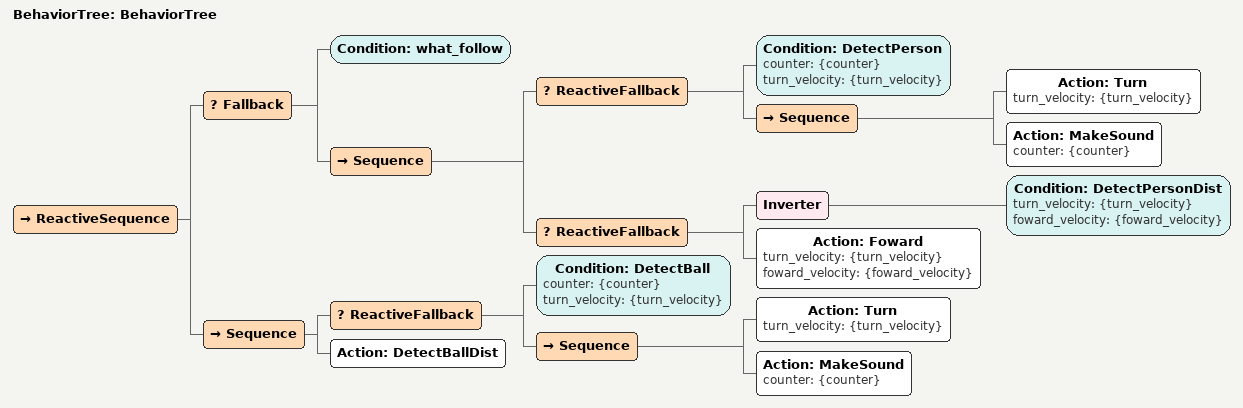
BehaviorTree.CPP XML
<?xml version="1.0"?>
<root main_tree_to_execute="BehaviorTree">
    <BehaviorTree ID="BehaviorTree">
        <ReactiveSequence>
            <Fallback>
                <Condition ID="what_follow"/>
                <Sequence>
                    <ReactiveFallback>
                        <Condition ID="DetectPerson" counter="{counter}" turn_velocity="{turn_velocity}"/>
                        <Sequence>
                            <Action ID="Turn" turn_velocity="{turn_velocity}"/>
                            <Action ID="MakeSound" counter="{counter}"/>
                        </Sequence>
                    </ReactiveFallback>
                    <ReactiveFallback>
                        <Inverter>
                            <Condition ID="DetectPersonDist" turn_velocity="{turn_velocity}" foward_velocity="{foward_velocity}"/>
                        </Inverter>
                        <Action ID="Foward" turn_velocity="{turn_velocity}" foward_velocity="{foward_velocity}"/>
                    </ReactiveFallback>
                </Sequence>
            </Fallback>
            <Sequence>
                <ReactiveFallback>
                    <Condition ID="DetectBall" counter="{counter}" turn_velocity="{turn_velocity}"/>
                    <Sequence>
                        <Action ID="Turn" turn_velocity="{turn_velocity}"/>
                        <Action ID="MakeSound" counter="{counter}"/>
                    </Sequence>
                </ReactiveFallback>
                <Action ID="DetectBallDist"/>
            </Sequence>
        </ReactiveSequence>
    </BehaviorTree>
</root>
